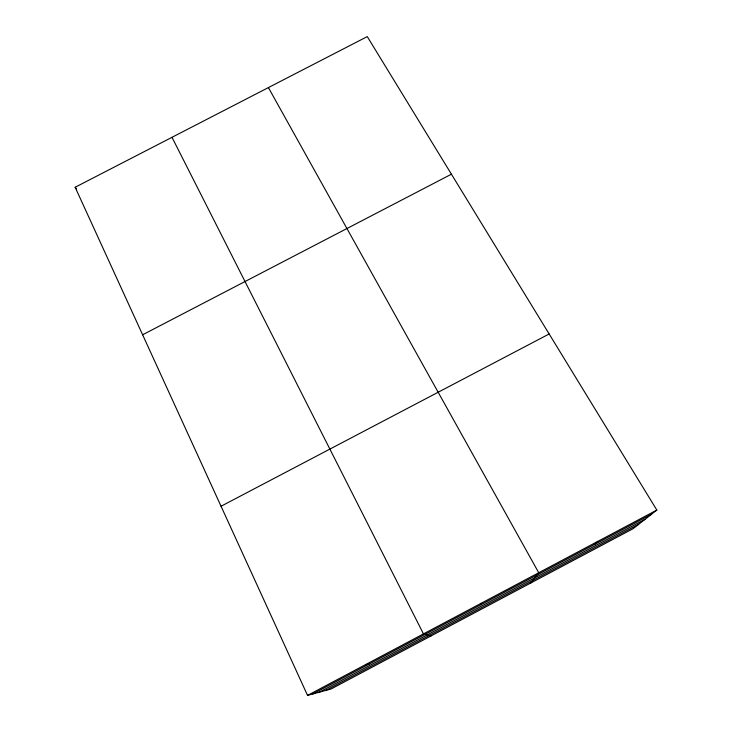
<?xml version="1.0" encoding="UTF-8"?>
<svg xmlns="http://www.w3.org/2000/svg" width="732" height="732" viewBox="0 0 732 732"><rect width="100%" height="100%" fill="white"/><g stroke="black" fill="none" stroke-linecap="round" stroke-linejoin="round"><path stroke-width="1.1" d="M481.144 604.632L481.18 603.278M530.801 582.983L538.734 572.735L268.406 87.593M594.347 544.571L597.87 541.36M656.842 510.067L632.988 528.751L331.02 689.013L307.55 695.4L75.158 187.255L367.272 36.6L656.842 510.067L307.55 695.4M312.756 693.982L651.562 514.212M319.253 692.216L644.947 519.381M325.447 690.532L638.652 524.313M221.046 506.242L549.146 333.975M142.621 334.78L451.424 174.198M365.588 664.61L369.038 664.125M431.148 635.879L423.462 633.903L172.002 137.314M75.158 187.255L76.613 188.92"/></g></svg>
